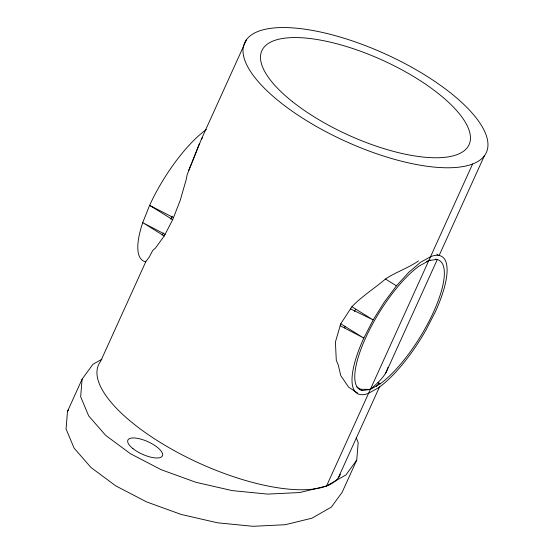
<?xml version="1.0" encoding="UTF-8"?>
<svg xmlns="http://www.w3.org/2000/svg" width="554" height="554" viewBox="0 0 554 554"><rect width="100%" height="100%" fill="white"/><g stroke="black" fill="none" stroke-linecap="round" stroke-linejoin="round"><path stroke-width="0.83" d="M101.853 359.234L92.892 364.345L82.096 379.171L67.491 411.373L66.058 428.955L74.077 448.103L91.008 467.507L115.696 485.837L146.457 501.855L181.193 514.458L217.535 522.796L253.019 526.3L285.213 524.728L311.93 518.191L331.34 507.125L342.137 492.298L356.741 460.097L358.175 442.514L356.174 437.722M82.096 379.171L80.662 396.761L88.682 415.909L105.613 435.305L130.301 453.636L161.062 469.654L195.797 482.264L232.147 490.602L267.624 494.106L299.818 492.534L326.535 485.99L345.945 474.93L356.741 460.097M344.706 327.892L345.163 326.251M418.464 260.927C408.104 268.184 396.013 271.924 385.466 279.015C374.379 288.523 362.053 296.099 351.894 306.736L340.752 323.778L340.17 325.724L335.419 342.026L336.285 360.239L338.356 365.252L340.752 375.619L348.701 387.218L357.739 393.105M199.475 143.396L192.079 162.17M246.634 39.431L201.414 139.123L187.19 174.579L186.248 179.406L180.209 200.382L172.703 219.675L164.233 235.976L155.383 248.178L152.828 250.318L149.282 257.001L145.834 261.64L100.579 361.409A132.725 47.997 24.4 0 0 194.953 461.205A132.725 47.997 24.4 0 0 340.391 474.245M356.845 386.997L362.558 390.556L370.349 389.4C377.329 383.16 385.362 376.845 387.925 367.447M172.225 216.198L170.805 219.294M188.533 170.729L191.753 162.952M326.535 485.99L472.59 164.019M338.259 477.86L379.566 386.803M385.418 373.902L437.154 259.854L435.818 259.002M484.314 155.889A132.725 47.997 24.4 0 1 280.366 102.386A132.725 47.997 24.4 0 1 331.742 34.715A132.725 47.997 24.4 0 1 484.314 155.889L439.059 255.657L436.794 254.064M354.359 311.417L355.703 309.312M67.491 411.373L68.474 410.022M162.08 235.069L163.603 233.005M396.47 285.836L384.296 302.096L373.167 319.914L363.833 338.079A80.489 25.297 -58.2 0 0 368.209 393.472L378.521 387.758A80.489 25.297 -58.2 0 0 425.95 330.094L435.285 311.923A80.489 25.297 -58.2 0 0 430.908 256.537L420.597 262.25L408.845 272.243L396.47 285.836L385.466 279.015M201.414 139.123L202.501 137.856M376.388 386.436L379.116 383.257M426.4 261.46L428.768 260.609L436.559 259.452A75.843 23.836 -58.2 0 1 433.512 312.047A75.843 23.836 -58.2 0 1 380.134 383.853L370.349 389.4L360.474 389.268M430.195 259.999L418.99 266.155A75.843 23.836 -58.2 0 0 365.612 337.954A75.843 23.836 -58.2 0 0 362.558 390.556M350.509 308.869L373.167 319.914L351.894 306.736M173.506 217.618L149.608 205.368L142.71 222.646A80.489 25.297 -58.2 0 0 145.806 261.813M165.092 234.328L142.71 222.646L164.233 235.976M340.17 325.724L363.833 338.079L340.752 323.778M172.703 219.675L149.608 205.368A80.489 25.297 -58.2 0 1 206.372 129.539M378.043 382.558L380.134 383.853M132.995 448.65A18.961 6.856 24.4 0 0 162.128 456.288A18.961 6.856 24.4 0 0 140.335 438.976A18.961 6.856 24.4 0 0 132.995 448.65M292.519 101.707A113.764 41.141 24.4 0 0 467.334 147.572A113.764 41.141 24.4 0 0 336.562 43.704A113.764 41.141 24.4 0 0 292.519 101.707"/></g></svg>
